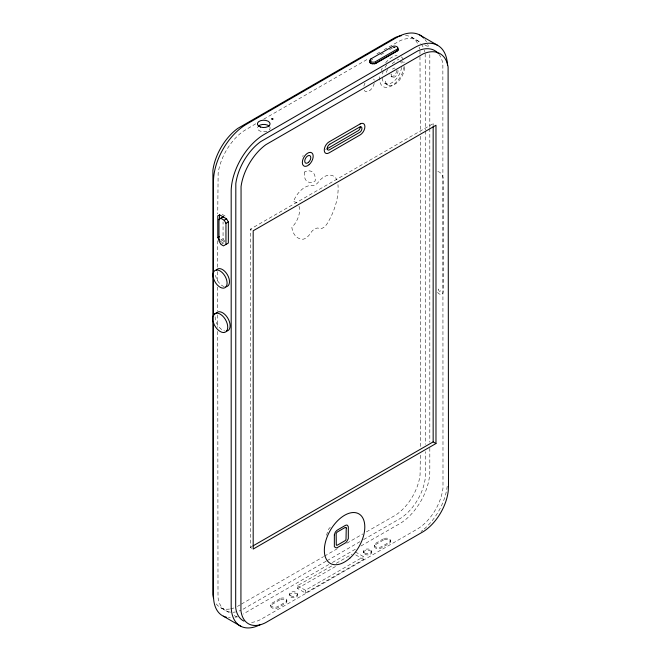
<?xml version="1.0" encoding="UTF-8"?>
<svg xmlns="http://www.w3.org/2000/svg" width="661" height="661" viewBox="0 0 661 661"><rect width="100%" height="100%" fill="white"/><g stroke="black" fill="none" stroke-linecap="round" stroke-linejoin="round"><path stroke-width="0.5" stroke-dasharray="3.31 2.48" d="M326.501 535.294L328.426 529.321L330.236 527.321M237.448 606.426L239.819 605.022M255.708 123.797L242.984 131.432A40.924 23.631 -60 0 0 218.138 173.314L217.742 213.908M263.731 119.17L368.888 58.457M376.91 53.822L380.48 51.765M384.041 49.707L400.335 40.585A40.924 23.631 -60 0 1 420.644 43.312M370.986 60.391L372.746 59.374M380.662 54.805L384.181 52.773M389.453 49.724L392.808 47.889M220.617 240.133L223.063 238.72L223.063 221.865M221.022 244.463L225.112 242.1L223.063 238.72M251.767 548.25L250.362 547.432L250.362 229.152L433.162 123.615L434.566 124.425M250.362 547.432L252.138 546.407M241.397 604.08L323.568 556.636M324.46 556.124L337.854 548.39M346.785 543.235L362.864 533.948M366.442 531.89L395.402 515.233A37.305 21.54 -60 0 0 420.074 474.755L420.338 454.785M326.121 561.214L242.678 609.45A37.305 21.54 -60 0 1 239.075 611.012M327.013 560.693L360.063 541.615M363.633 539.55L400.632 518.257A37.305 21.54 -60 0 0 425.312 477.779L425.568 451.628M328.798 564.56L246.66 611.987A43.32 25.011 -60 0 1 243.289 614.044M332.376 562.503L356.477 548.58M360.939 546.011L396.65 525.388A43.32 25.011 -60 0 0 429.815 470.996L429.815 448.29M363.6 559.454L355.676 554.876L355.676 552.109L363.6 556.686L363.6 559.454L305.456 593.016L297.533 588.439L297.533 585.679L331.888 565.841M336.292 563.296L352.148 554.141M297.533 588.439L336.292 566.064M297.533 585.679L305.456 590.256L363.6 556.686M411.456 37.148L421.115 42.725M424.651 44.766L429.072 47.319M391.006 76.42L392.345 77.188M384.991 83.418L387.809 85.046M250.362 229.152L251.767 229.97M222.212 214.387L225.112 216.056M224.393 241.686L221.526 240.034L220.501 238.34M219.832 241.009L223.418 243.074M221.03 607.897L230.689 613.474M234.225 615.515L237.762 617.556M425.18 53.772L425.568 129.994M419.942 50.748L420.338 132.126M433.162 123.615L433.162 125.673M429.815 127.366L429.815 55.127A46.939 27.101 -60 0 0 429.7 53.244M429.815 128.399L429.815 442.102M425.568 131.027L425.568 444.407M420.338 136.249L420.338 447.571M390.444 540.533L390.444 541.747M374.291 545.11L374.291 546.325M371.68 551.365L371.68 552.588A4.115 2.371 0 0 1 365.508 554.637A4.115 2.371 0 0 1 365.508 550.53A4.115 2.371 0 0 1 371.68 552.588M363.459 551.365L363.459 552.588M305.456 590.256L305.456 593.016M297.673 594.09L297.673 595.313A4.115 2.371 0 0 1 291.509 597.362A4.115 2.371 0 0 1 291.509 593.256A4.115 2.371 0 0 1 297.673 595.313M289.452 594.09L289.452 595.313M286.841 600.345L286.841 601.568M270.688 604.922L270.688 606.145M217.742 240.711L217.742 267.507M217.742 271.638L217.742 282.974M217.742 287.097L217.742 310.81M217.742 314.933L217.742 327.302M217.742 331.425L218.006 597.461A37.305 21.54 -60 0 0 230.631 612.16M215.122 316.768L215.337 319.494A10.65 6.147 60 0 0 224.558 330.963M326.113 149.229A3.487 2.008 -60 0 1 325.518 149.287M396.666 70.446A4.685 2.702 -60 0 1 393.353 76.189A4.685 2.702 -60 0 1 390.04 74.272M392.494 69.157A4.685 2.702 -60 0 1 395.005 68.091M400.293 61.027A13.757 7.94 -60 0 1 401.268 63.175M401.516 67.405A13.757 7.94 -60 0 1 391.659 82.856A13.757 7.94 -60 0 1 382.182 78.072M382.479 74.024A13.757 7.94 -60 0 1 383.149 71.57M384.991 67.538A13.757 7.94 -60 0 1 387.007 64.588M397.451 59.085A13.757 7.94 -60 0 1 398.748 59.597M233.837 607.988A37.305 21.54 -60 0 1 230.334 608.93M229.474 609.062A37.305 21.54 -60 0 1 215.527 602.791M299.02 206.249A16.715 9.651 -60 0 1 291.856 227.401A30.844 17.806 -60 0 0 301.747 239.241A10.089 5.825 -60 0 0 310.389 233.358A9.138 5.28 -60 0 1 319.123 228.318A8.403 4.85 -60 0 0 327.162 223.674A47.906 27.663 -60 0 0 337.961 184.692M296.847 202.96A16.715 9.651 -60 0 0 293.36 201.688A18.69 10.791 -60 0 1 312.537 185.758A8.444 4.875 -60 0 0 317.9 182.667A16.095 9.295 -60 0 1 328.55 175.182A21.268 12.278 -60 0 1 336.837 179.866M401.318 56.896A17.442 10.072 -60 0 1 404.102 62.588M404.102 66.307A17.442 10.072 -60 0 1 389.461 86.864A17.442 10.072 -60 0 1 379.959 74.701M381.19 70.553A17.442 10.072 -60 0 1 382.289 68.075M385.702 62.729A17.442 10.072 -60 0 1 397.087 55.59M373.696 79.031A7.577 4.371 -60 0 1 374.225 80.212M374.225 83.41A7.577 4.371 -60 0 1 369.053 90.987A7.577 4.371 -60 0 1 363.88 89.384M363.88 86.186A7.577 4.371 -60 0 1 365.269 82.608M235.572 611.954A37.305 21.54 -60 0 1 233.036 612.235M421.305 44.122A40.924 23.631 -60 0 1 423.032 46.89M424.329 50.12A40.924 23.631 -60 0 1 424.816 51.897M438.995 54.334A40.924 23.631 -60 0 1 442.862 63.985L442.994 487.983A37.305 21.54 -60 0 1 418.322 528.461L260.368 619.654A37.305 21.54 -60 0 1 249.908 622.464M405.54 35.512A40.924 23.631 -60 0 1 417.802 43.866M419.099 47.096A40.924 23.631 -60 0 1 419.578 48.873M447.208 486.232A43.32 25.011 -60 0 1 423.428 529.651M422.743 530.213A43.32 25.011 -60 0 1 421.074 531.494M424.932 39.462A46.939 27.101 -60 0 1 426.461 41.792M427.717 44.427A46.939 27.101 -60 0 1 428.402 46.344M393.526 47.179A3.735 2.157 0 0 1 394.493 47.105M237.439 616.581A43.32 25.011 -60 0 1 234.986 617.234M230.301 617.738A43.32 25.011 -60 0 1 228.45 617.63M302.598 156.376A4.288 2.47 -60 0 1 303.217 155.459M401.566 61.225A13.757 7.94 -60 0 1 403.111 62.655M404.416 67.521A13.757 7.94 -60 0 1 394.691 84.36A13.757 7.94 -60 0 1 384.966 78.75M386.264 72.379A13.757 7.94 -60 0 1 387.809 69.165M392.171 63.737A13.757 7.94 -60 0 1 397.203 60.829M397.889 70.297A4.685 2.702 -60 0 1 394.691 76.957A4.685 2.702 -60 0 1 391.494 73.991M224.277 286.593A9.973 5.759 60 0 1 215.403 273.604M437.524 292.385A5.28 3.049 60 0 0 443.126 291.889L443.126 178.602A5.28 3.049 60 0 0 440.821 173.289A5.28 3.049 60 0 0 436.747 171.877M269.87 127.102A6.346 3.66 0 0 1 269.234 129.878M266.912 131.225A6.346 3.66 0 0 1 259.88 130.961A6.346 3.66 0 0 1 257.608 127.102M393.526 47.485A3.735 2.157 0 0 1 394.493 47.41M393.617 47.691A3.363 1.942 0 0 1 395.361 47.691M279.818 598.668L271.894 603.245A4.115 2.371 0 0 0 271.894 606.6A4.115 2.371 0 0 0 277.711 606.6L285.635 602.022A4.115 2.371 0 0 0 285.635 598.668A4.115 2.371 0 0 0 279.818 598.668M383.43 538.847L375.498 543.425A4.115 2.371 0 0 0 375.498 546.787A4.115 2.371 0 0 0 381.314 546.787L389.238 542.21A4.115 2.371 0 0 0 389.238 538.847A4.115 2.371 0 0 0 383.43 538.847M279.818 599.891L271.894 604.468A4.115 2.371 0 0 0 271.894 607.823A4.115 2.371 0 0 0 277.711 607.823L285.635 603.245A4.115 2.371 0 0 0 285.635 599.891A4.115 2.371 0 0 0 279.818 599.891M383.43 540.07L375.498 544.647A4.115 2.371 0 0 0 375.498 548.002A4.115 2.371 0 0 0 381.314 548.002L389.238 543.425A4.115 2.371 0 0 0 389.238 540.07A4.115 2.371 0 0 0 383.43 540.07M304.564 171.992A15.5 8.948 -60 0 0 315.148 181.007A16.277 9.394 -60 0 0 304.564 171.992M364.657 553.042A4.115 2.371 0 0 0 371.54 551.976A4.115 2.371 0 0 0 366.5 549.068A4.115 2.371 0 0 0 364.657 553.042M290.658 595.768A4.115 2.371 0 0 0 297.533 594.702A4.115 2.371 0 0 0 292.501 591.793A4.115 2.371 0 0 0 290.658 595.768M438.507 289.601A1.297 0.752 60 0 0 439.887 291.311A1.297 0.752 60 0 0 439.887 289.477A1.297 0.752 60 0 0 438.507 289.601"/><path stroke-width="0.99" d="M216.089 313.331L217.287 312.223A10.65 6.147 60 0 1 228.582 319.602A10.65 6.147 60 0 1 226.376 331.144M396.848 50.947L397.401 50.533A3.363 1.942 0 0 0 397.848 49.567M326.898 148.899L358.535 130.506A3.487 2.008 -60 0 0 360.361 126.705M219.32 240.166L217.791 237.621L217.783 215.783L219.799 214.949L226.599 218.874L228.351 221.914L228.351 243.074L223.492 245.884L221.022 244.463L218.981 241.075L218.981 219.27L223.063 216.907M218.981 219.27L223.418 217.039M221.022 218.419L224.203 220.253L226.599 218.874M225.955 244.463L225.955 223.294L228.351 221.914M217.791 237.621L219.477 236.646M213.842 314.578L216.238 313.19M253.031 545.887L433.162 441.895L435.979 443.523L435.979 125.243L253.18 230.78L253.18 549.06L435.979 443.523M419.636 34.934L437.318 45.146M223.385 616.192L241.075 626.405M224.203 220.253L225.955 223.294M219.469 214.808L219.477 219.774M433.162 126.705L433.162 441.895M213.503 273.918L213.503 180.015A46.939 27.101 -60 0 1 246.66 124.128L396.65 37.528A46.939 27.101 -60 0 1 423.767 38.098M213.503 275.984L213.503 316.231M213.503 321.386L213.503 595.883A43.32 25.011 -60 0 0 226.682 617.341M401.359 35.711A40.924 23.631 -60 0 0 395.096 37.561L237.745 128.408A40.924 23.631 -60 0 0 212.9 170.29L212.768 594.446A37.305 21.54 -60 0 0 213.511 598.114M243.95 621.133A37.305 21.54 -60 0 1 235.688 607.674L235.82 183.518A40.924 23.631 -60 0 1 260.665 141.636L418.016 50.79A40.924 23.631 -60 0 1 438.326 53.524M447.497 65.34A46.939 27.101 -60 0 0 414.34 47.741L264.35 134.332A46.939 27.101 -60 0 0 231.185 190.228L231.185 606.087A43.32 25.011 -60 0 0 260.128 624.695M375.993 62.993A3.735 2.157 0 0 1 370.705 62.993A3.735 2.157 0 0 1 370.705 59.944M397.724 48.179A3.735 2.157 0 0 1 397.137 50.79L375.027 63.456A3.363 1.942 0 0 1 370.97 63.142A3.363 1.942 0 0 1 370.433 60.804M216.345 270.085A9.973 5.759 60 0 1 227.434 274.802A9.973 5.759 60 0 1 225.979 286.758M374.316 63.861A3.735 2.157 0 0 0 375.993 63.299L397.137 51.095A3.735 2.157 0 0 0 398.228 49.567M372.383 63.861A3.735 2.157 0 0 1 370.11 60.696M258.244 126.218A6.346 3.66 0 0 1 269.234 126.218M334.359 534.799L334.359 546.763L336.036 547.804A5.238 3.437 -68 0 0 337.796 547.325L344.984 543.177A5.238 3.437 -68 0 0 346.62 541.69L348.322 538.707L348.322 526.743L347.446 525.297A4.858 2.355 -53.1 0 0 345.083 525.569L337.895 529.725A4.858 2.355 -53.1 0 0 335.259 532.279L334.359 534.799M346.248 528.007L346.009 539.541A2.594 1.628 -64.7 0 1 344.959 540.764L337.424 545.11A2.594 1.628 -64.7 0 1 336.292 545.143L336.16 533.601A2.198 1.148 -55.7 0 1 337.482 531.89L345.025 527.536A2.198 1.148 -55.7 0 1 346.182 527.817L346.248 528.007M448.488 486.504L448.232 491.007A37.305 21.54 -60 0 1 423.552 531.485L265.598 622.679A37.305 21.54 -60 0 1 240.926 610.698L241.058 186.542A40.924 23.631 -60 0 1 265.904 144.66L423.255 53.814A40.924 23.631 -60 0 1 448.1 67.009L448.488 486.504M212.941 316.379L212.941 320.874A10.65 6.147 60 0 0 223.393 332.541A10.65 6.147 60 0 0 226.376 321.403A10.65 6.147 60 0 0 214.891 313.603L212.941 316.379M271.737 118.914C272.902 120.773 273.96 117.542 271.737 118.914M370.986 58.862L370.433 59.275A3.363 1.942 0 0 0 370.97 61.622A3.363 1.942 0 0 0 375.027 61.927L397.401 49.013A3.363 1.942 0 0 0 396.864 46.667A3.363 1.942 0 0 0 392.808 46.361L370.986 58.862M329.765 144.222L329.013 144.776A3.346 1.933 -60 0 0 327.253 148.428A3.346 1.933 -60 0 0 329.013 150.055L360.162 132.068A3.346 1.933 -60 0 0 361.914 128.416A3.346 1.933 -60 0 0 360.162 126.788L329.765 144.222M360.154 123.946L329.004 141.925A6.726 3.883 -60 0 0 324.245 150.163A6.726 3.883 -60 0 0 329.004 152.906L360.154 134.918A6.726 3.883 -60 0 0 364.905 126.689A6.726 3.883 -60 0 0 360.154 123.946M309.174 164.606A7.676 4.429 -60 0 0 311.604 152.724A7.676 4.429 -60 0 0 302.523 160.772A7.676 4.429 -60 0 0 309.174 164.606M308.555 162.292A4.288 2.47 -60 0 0 309.91 155.657A4.288 2.47 -60 0 0 304.837 160.152A4.288 2.47 -60 0 0 308.555 162.292M349.809 558.181A28.605 16.517 -60 0 0 358.882 513.87A28.605 16.517 -60 0 0 325.038 543.879A28.605 16.517 -60 0 0 349.809 558.181M213.007 274.993A9.973 5.759 60 0 0 223.575 288.146A9.973 5.759 60 0 0 223.575 274.042A9.973 5.759 60 0 0 213.007 274.993M260.566 127.044A6.346 3.66 0 0 0 270.085 123.871A6.346 3.66 0 0 0 260.566 120.699A6.346 3.66 0 0 0 260.566 127.044"/></g></svg>
